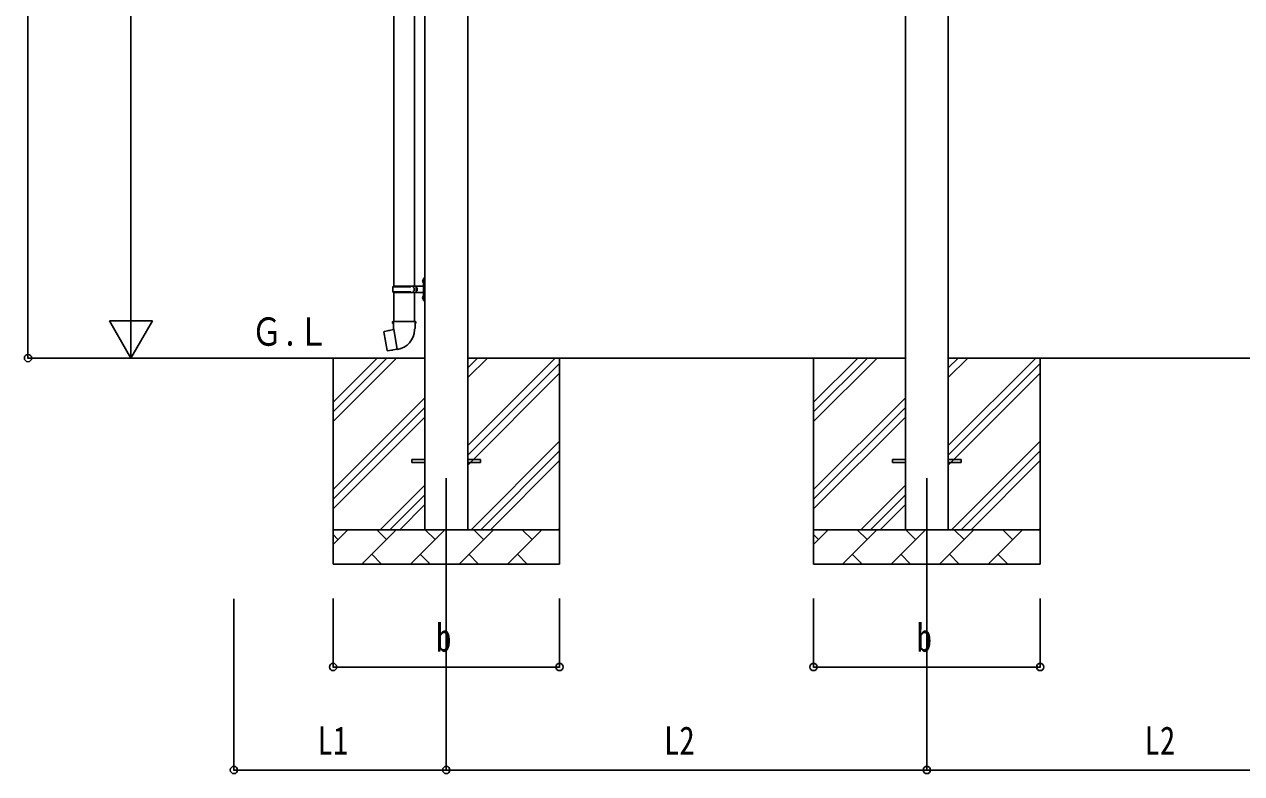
# Model space of a CAD drawing. Units: millimetres, scale not verified. Extents: x -10512 to 10512, y -7425 to 7425.
# Drawn here: x -4331 to -784, y -4426 to -2243 of the extents above; entities that cross this region are included whole.
import ezdxf
from ezdxf.enums import TextEntityAlignment as Align

# ---------------------------------------------------------------- set-up
doc = ezdxf.new("R2010")
doc.units = ezdxf.units.MM
doc.header["$LTSCALE"] = 30
for name, color, linetype in [('0-3_YKK_12', 2, 'Continuous'), ('0-4_YKK_13', 4, 'Continuous'), ('0-5_YKK_A1', 4, 'Continuous'), ('0-6_YKK_D', 6, 'Continuous')]:
    doc.layers.add(name, color=color, linetype=linetype)
doc.styles.add('ＭＳ ゴシック', font='')
doc.styles.get('ＭＳ ゴシック').set_extended_font_data('MS Gothic')

msp = doc.modelspace()

# ---------------------------------------------------------------- linework, layer by layer
at = {"layer": '0-3_YKK_12'}
for p, q in [((-3101.45, -3565.5), (-3101.45, -4065.5)), ((-1701.45, -3565.5), (-1701.45, -4065.5))]:
    msp.add_line(p, q, dxfattribs=at)
at = {"layer": '0-4_YKK_13'}
for p, q in [((-3253.95, -2101.99), (-3253.95, -3006.5)), ((-3193.95, -2101.99), (-3193.95, -3006.5)), ((-3256.95, -3008.5), (-3206.62, -3008.5)), ((-3255.95, -3006.5), (-3169.95, -3006.5)), ((-3255.95, -3006.5), (-3255.95, -3008.5)), ((-3196.95, -3006.5), (-3196.95, -3011)), ((-3196.95, -3011), (-3194.95, -3011)), ((-3194.95, -3011), (-3194.95, -3015.5)), ((-3188.95, -3006.5), (-3188.95, -3015.5)), ((-3188.95, -3011), (-3185.95, -3011)), ((-3185.95, -3011), (-3185.95, -3015.5)), ((-3170.25, -2989.35), (-3168.21, -2990.35)), ((-3168.98, -2987.35), (-3168.35, -2987.35)), ((-3168.98, -2987.35), (-3168.98, -2995.65)), ((-3168.98, -2995.65), (-3168.35, -2995.65)), ((-3168.35, -2987.35), (-3168.35, -2995.65)), ((-3168.35, -2987.35), (-3167.95, -2987.75)), ((-3168.35, -2995.65), (-3167.95, -2995.25)), ((-3168.21, -2990.35), (-3167.6, -2991.5)), ((-3167.95, -2983.5), (-3164.95, -2982)), ((-3167.95, -2983.5), (-3167.95, -3015.5)), ((-3167.95, -2987.75), (-3167.95, -2995.25)), ((-3164.95, -2982), (-3164.95, -3015.5)), ((-3164.95, -2982), (-3163.95, -2982)), ((-3163.95, -2982), (-3163.95, -3015.5)), ((-3256.95, -3022.5), (-3206.62, -3022.5)), ((-3255.95, -3024.5), (-3255.95, -3022.5)), ((-3255.95, -3024.5), (-3169.95, -3024.5)), ((-3253.95, -3024.5), (-3253.95, -3109.43)), ((-3196.95, -3024.5), (-3196.95, -3020)), ((-3196.95, -3020), (-3194.95, -3020)), ((-3194.95, -3020), (-3194.95, -3015.5)), ((-3193.95, -3024.5), (-3193.95, -3109.43)), ((-3188.95, -3024.5), (-3188.95, -3015.5)), ((-3188.95, -3020), (-3185.95, -3020)), ((-3185.95, -3020), (-3185.95, -3015.5)), ((-3170.25, -3037.35), (-3168.21, -3038.35)), ((-3168.98, -3035.35), (-3168.35, -3035.35)), ((-3168.98, -3035.35), (-3168.98, -3043.65)), ((-3168.98, -3043.65), (-3168.35, -3043.65)), ((-3168.35, -3035.35), (-3168.35, -3043.65)), ((-3168.35, -3035.35), (-3167.95, -3035.75)), ((-3168.35, -3043.65), (-3167.95, -3043.25)), ((-3168.21, -3038.35), (-3167.6, -3039.5)), ((-3167.95, -3047.5), (-3167.95, -3015.5)), ((-3167.95, -3035.75), (-3167.95, -3043.25)), ((-3167.95, -3047.5), (-3164.95, -3049)), ((-3164.95, -3049), (-3164.95, -3015.5)), ((-3164.95, -3049), (-3163.95, -3049)), ((-3163.95, -3049), (-3163.95, -3015.5)), ((-3255.8, -3109.43), (-3257.95, -3110.21)), ((-3257.95, -3110.21), (-3257.95, -3113.83)), ((-3257.95, -3113.83), (-3255.71, -3114.64)), ((-3255.8, -3109.43), (-3223.95, -3109.43)), ((-3255.8, -3109.43), (-3255.71, -3114.64)), ((-3255.71, -3114.64), (-3255.45, -3129.43)), ((-3192.1, -3109.43), (-3223.95, -3109.43)), ((-3189.95, -3113.83), (-3192.19, -3114.64)), ((-3192.1, -3109.43), (-3189.95, -3110.21)), ((-3189.95, -3110.21), (-3189.95, -3113.83)), ((-3282.41, -3137.88), (-3283.22, -3139.05)), ((-3283.22, -3139.05), (-3273.6, -3193.61)), ((-3254.54, -3132.63), (-3282.41, -3137.88)), ((-3269.67, -3135.28), (-3269.88, -3135.52)), ((-3255.45, -3129.43), (-3254.1, -3131.43)), ((-3244.19, -3189.92), (-3254.32, -3132.45)), ((-3254.3, -3131.63), (-3254.3, -3132.33)), ((-3254.1, -3131.43), (-3254.13, -3131.43)), ((-3193.76, -3131.37), (-3193.84, -3133.53)), ((-3192.45, -3129.43), (-3193.76, -3131.37)), ((-3243.88, -3190.69), (-3244.12, -3190.02)), ((-3259.58, -3192.52), (-3259.86, -3192.36)), ((-3201.45, -3511), (-3163.95, -3511)), ((-3201.45, -3520), (-3201.45, -3511)), ((-3038.95, -3511), (-3001.45, -3511)), ((-3001.45, -3520), (-3001.45, -3511)), ((-1801.45, -3511), (-1763.95, -3511)), ((-1801.45, -3520), (-1801.45, -3511)), ((-1638.95, -3511), (-1601.45, -3511)), ((-1601.45, -3520), (-1601.45, -3511)), ((-3201.45, -3520), (-3163.95, -3520)), ((-3038.95, -3520), (-3001.45, -3520)), ((-1801.45, -3520), (-1763.95, -3520)), ((-1638.95, -3520), (-1601.45, -3520))]:
    msp.add_line(p, q, dxfattribs=at)
for points in [[(-3170.25, -2993.65), (-3168.21, -2992.65), (-3167.6, -2991.5)], [(-3170.25, -3041.65), (-3168.21, -3040.65), (-3167.6, -3039.5)], [(-3192.1, -3109.43), (-3192.19, -3114.64), (-3192.45, -3129.43)], [(-3267.42, -3135.06), (-3267.7, -3134.9), (-3269.67, -3135.28)], [(-3244.46, -3189.83), (-3272.44, -3194.43), (-3273.6, -3193.61)], [(-3257.39, -3191.96), (-3257.6, -3192.19), (-3259.58, -3192.52)]]:
    msp.add_lwpolyline(points, dxfattribs=at)
for centre, radius, start, end in [((-3208.2, -3015.5), 49.25, 171.82876, 180.00002), ((-3206.62, -3006.5), 2, 270, 359.99998), ((-3164.65, -2991.5), 6, 136.21765, 223.78235), ((-3169.95, -3004.5), 2, 270, 359.99998), ((-3208.2, -3015.5), 49.25, 180.00002, 188.17127), ((-3206.62, -3024.5), 2, 0.00005, 90.00004), ((-3164.65, -3039.5), 6, 136.21765, 223.78235), ((-3169.95, -3026.5), 2, 0.00005, 90.00004), ((-3254.6, -3132.33), 0.3, 280.66842, 0), ((-3254.1, -3131.63), 0.2, 100, 180), ((-3254.1, -3131.43), 60.3, 279.96938, 358), ((-3244.41, -3190.13), 0.3, 20, 99.33158), ((-3243.7, -3190.62), 0.2, 200, 279.96938)]:
    msp.add_arc(centre, radius, start, end, dxfattribs=at)
at = {"layer": '0-5_YKK_A1'}
for p, q in [((-1763.95, -871.33), (-1763.95, -3715.5)), ((-1638.95, -3715.5), (-1638.95, -871.33)), ((-3163.95, -918), (-3163.95, -3715.5)), ((-3038.95, -3715.5), (-3038.95, -918)), ((-3163.95, -3215.5), (-3651.59, -3215.5)), ((-3431.45, -3215.5), (-3431.45, -3815.5)), ((-3431.45, -3400.55), (-3246.4, -3215.5)), ((-3431.45, -3372.27), (-3274.68, -3215.5)), ((-3431.45, -3343.98), (-3302.97, -3215.5)), ((-1763.95, -3215.5), (-3038.95, -3215.5)), ((-3038.95, -3470.6), (-2783.85, -3215.5)), ((-3038.95, -3272.61), (-2981.84, -3215.5)), ((-3038.95, -3244.32), (-3010.13, -3215.5)), ((-2771.45, -3215.5), (-2771.45, -3815.5)), ((-2031.45, -3215.5), (-2031.45, -3815.5)), ((-2031.45, -3400.55), (-1846.4, -3215.5)), ((-2031.45, -3372.27), (-1874.68, -3215.5)), ((-2031.45, -3343.98), (-1902.97, -3215.5)), ((-363.95, -3215.5), (-1638.95, -3215.5)), ((-1638.95, -3470.6), (-1383.85, -3215.5)), ((-1638.95, -3272.61), (-1581.84, -3215.5)), ((-1638.95, -3244.32), (-1610.13, -3215.5)), ((-1371.45, -3215.5), (-1371.45, -3815.5)), ((-3038.95, -3498.88), (-2771.45, -3231.38)), ((-3038.95, -3527.17), (-2771.45, -3259.67)), ((-1638.95, -3498.88), (-1371.45, -3231.38)), ((-1638.95, -3527.17), (-1371.45, -3259.67)), ((-3431.45, -3598.54), (-3163.95, -3331.04)), ((-2031.45, -3598.54), (-1763.95, -3331.04)), ((-3431.45, -3626.82), (-3163.95, -3359.32)), ((-2031.45, -3626.82), (-1763.95, -3359.32)), ((-3431.45, -3655.11), (-3163.95, -3387.61)), ((-2031.45, -3655.11), (-1763.95, -3387.61)), ((-3029.29, -3715.5), (-2771.45, -3457.66)), ((-1629.29, -3715.5), (-1371.45, -3457.66)), ((-3001.01, -3715.5), (-2771.45, -3485.94)), ((-1601.01, -3715.5), (-1371.45, -3485.94)), ((-2972.72, -3715.5), (-2771.45, -3514.23)), ((-1572.72, -3715.5), (-1371.45, -3514.23)), ((-3293.85, -3715.5), (-3163.95, -3585.6)), ((-3265.57, -3715.5), (-3163.95, -3613.88)), ((-1893.85, -3715.5), (-1763.95, -3585.6)), ((-1865.57, -3715.5), (-1763.95, -3613.88)), ((-3237.28, -3715.5), (-3163.95, -3642.17)), ((-1837.28, -3715.5), (-1763.95, -3642.17)), ((-3431.45, -3715.5), (-2771.45, -3715.5)), ((-3431.45, -3758.39), (-3388.56, -3715.5)), ((-3347.14, -3815.5), (-3247.14, -3715.5)), ((-3275.69, -3744.05), (-3304.24, -3715.5)), ((-3205.71, -3815.5), (-3105.71, -3715.5)), ((-3134.27, -3744.05), (-3162.82, -3715.5)), ((-3064.29, -3815.5), (-2964.29, -3715.5)), ((-2992.85, -3744.05), (-3021.4, -3715.5)), ((-2922.87, -3815.5), (-2822.87, -3715.5)), ((-2851.43, -3744.05), (-2879.98, -3715.5)), ((-2774.73, -3715.5), (-2771.45, -3712.22)), ((-2031.45, -3715.5), (-1371.45, -3715.5)), ((-2031.45, -3758.39), (-1988.56, -3715.5)), ((-1947.14, -3815.5), (-1847.14, -3715.5)), ((-1875.69, -3744.05), (-1904.24, -3715.5)), ((-1805.71, -3815.5), (-1705.71, -3715.5)), ((-1734.27, -3744.05), (-1762.82, -3715.5)), ((-1664.29, -3815.5), (-1564.29, -3715.5)), ((-1592.85, -3744.05), (-1621.4, -3715.5)), ((-1522.87, -3815.5), (-1422.87, -3715.5)), ((-1451.43, -3744.05), (-1479.98, -3715.5)), ((-1374.73, -3715.5), (-1371.45, -3712.22)), ((-3417.11, -3744.05), (-3431.45, -3729.71)), ((-2017.11, -3744.05), (-2031.45, -3729.71)), ((-3318.58, -3786.95), (-3290.03, -3815.5)), ((-3177.16, -3786.95), (-3148.61, -3815.5)), ((-3035.74, -3786.95), (-3007.19, -3815.5)), ((-2894.32, -3786.95), (-2865.77, -3815.5)), ((-1918.58, -3786.95), (-1890.03, -3815.5)), ((-1777.16, -3786.95), (-1748.61, -3815.5)), ((-1635.74, -3786.95), (-1607.19, -3815.5)), ((-1494.32, -3786.95), (-1465.77, -3815.5)), ((-2771.45, -3815.5), (-3431.45, -3815.5)), ((-1371.45, -3815.5), (-2031.45, -3815.5))]:
    msp.add_line(p, q, dxfattribs=at)
at = {"layer": '0-6_YKK_D'}
for p, q in [((-4320.15, -3215.5), (-4320.15, -689.55)), ((-4020.15, -3090.5), (-4020.15, -1040.5)), ((-4020.15, -3215.5), (-4020.15, -2998.99)), ((-4020.15, -3215.5), (-4082.65, -3107.25)), ((-3957.65, -3107.25), (-4082.65, -3107.25)), ((-4020.15, -3215.5), (-3957.65, -3107.25)), ((-3652.59, -3215.5), (-4321.15, -3215.5)), ((-3652.59, -3215.5), (-4021.15, -3215.5)), ((-3720.15, -3916.5), (-3720.15, -4416.5)), ((-3431.45, -3915.5), (-3431.45, -4116.5)), ((-3101.45, -3915.5), (-3101.45, -4416.5)), ((-3101.45, -3915.5), (-3101.45, -4416.5)), ((-2771.45, -3915.5), (-2771.45, -4116.5)), ((-2031.45, -3915.5), (-2031.45, -4116.5)), ((-1701.45, -3915.5), (-1701.45, -4416.5)), ((-1701.45, -3915.5), (-1701.45, -4416.5)), ((-1371.45, -3915.5), (-1371.45, -4116.5)), ((-3431.45, -4115.5), (-2771.45, -4115.5)), ((-2031.45, -4115.5), (-1371.45, -4115.5)), ((-3101.45, -4415.5), (-3720.15, -4415.5)), ((-3101.45, -4415.5), (-1701.45, -4415.5)), ((-301.45, -4415.5), (-1701.45, -4415.5))]:
    msp.add_line(p, q, dxfattribs=at)
for centre in [(-4320.15, -3215.5), (-3431.45, -4115.5), (-2771.45, -4115.5), (-2031.45, -4115.5), (-1371.45, -4115.5), (-3720.15, -4415.5), (-3101.45, -4415.5), (-3101.45, -4415.5), (-1701.45, -4415.5), (-1701.45, -4415.5)]:
    msp.add_circle(centre, 10.62, dxfattribs=at)

# ---------------------------------------------------------------- texts
at = {"layer": '0-5_YKK_A1', "style": 'ＭＳ ゴシック', "width": 0.8}
msp.add_text('Ｇ.Ｌ', height=82.48, dxfattribs=at).set_placement((-3669.36, -3204.4), align=Align.BOTTOM_LEFT)
at = {"layer": '0-6_YKK_D', "style": 'ＭＳ ゴシック', "width": 0.8}
for s, p in [('b', (-3131.45, -4095.5)), ('b', (-1731.45, -4095.5)), ('L1', (-3476.8, -4395.5)), ('L2', (-2467.45, -4395.5)), ('L2', (-1067.45, -4395.5))]:
    msp.add_text(s, height=82.48, dxfattribs=at).set_placement(p, align=Align.BOTTOM_LEFT)

doc.saveas('drawing.dxf')
